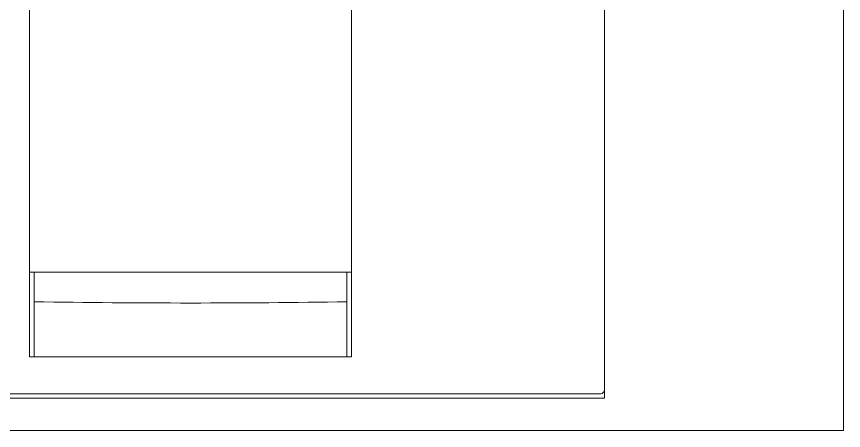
# Model space of a CAD drawing. Header units: millimetres. Extents: x 2046 to 14753, y 2361 to 29276.
# Drawn here: x 10220.843 to 10225.339, y 3721.229 to 3723.479 of the extents above; entities that cross this region are included whole.
import ezdxf

# ---------------------------------------------------------------- set-up
doc = ezdxf.new("R2010")
doc.units = ezdxf.units.MM

msp = doc.modelspace()

# ---------------------------------------------------------------- linework, layer by layer
at = {"color": 8, "lineweight": 9}
for p, q in [((10225.3388, 3721.2286), (10225.3388, 3725.7286)), ((10224.0388, 3725.5086), (10224.0388, 3721.4486)), ((10220.9138, 3721.6286), (10220.9138, 3725.1957)), ((10222.6638, 3725.1957), (10222.6638, 3722.0886)), ((10222.6638, 3721.6286), (10222.6638, 3725.1957)), ((10219.5388, 3721.4036), (10224.0388, 3721.4036)), ((10223.949, 3721.4286), (10219.6285, 3721.4286)), ((10218.4888, 3721.2286), (10225.0888, 3721.2286))]:
    msp.add_line(p, q, dxfattribs=at)
at = {"color": 8, "lineweight": 9, "ltscale": 0.00625}
for p, q in [((10220.9138, 3722.0886), (10220.9388, 3722.0886)), ((10222.6388, 3722.0886), (10222.6638, 3722.0886))]:
    msp.add_line(p, q, dxfattribs=at)
at = {"color": 8, "lineweight": 9, "ltscale": 0.425}
msp.add_line((10220.9388, 3722.0886), (10222.6388, 3722.0886), dxfattribs=at)
at = {"color": 8, "lineweight": 9, "ltscale": 0.040033}
for p, q in [((10220.9388, 3722.0886), (10220.9388, 3721.9285)), ((10222.6388, 3722.0886), (10222.6388, 3721.9285))]:
    msp.add_line(p, q, dxfattribs=at)
at = {"color": 8, "lineweight": 9, "ltscale": 0.074967}
for p, q in [((10220.9388, 3721.6286), (10220.9388, 3721.9285)), ((10222.6388, 3721.6286), (10222.6388, 3721.9285))]:
    msp.add_line(p, q, dxfattribs=at)
at = {"color": 8, "lineweight": 9, "ltscale": 0.001061}
for p, q in [((10221.7909, 3721.9213), (10221.7866, 3721.9213)), ((10221.7866, 3721.6286), (10221.7909, 3721.6286))]:
    msp.add_line(p, q, dxfattribs=at)
at = {"color": 8, "lineweight": 9, "ltscale": 0.4375}
msp.add_line((10220.9138, 3721.6286), (10222.6638, 3721.6286), dxfattribs=at)
at = {"color": 8, "lineweight": 9, "ltscale": 0.21197}
for p, q in [((10221.7866, 3721.6286), (10220.9388, 3721.6286)), ((10222.6388, 3721.6286), (10221.7909, 3721.6286))]:
    msp.add_line(p, q, dxfattribs=at)
at = {"color": 8, "lineweight": 9, "ltscale": 0.011229}
msp.add_line((10224.0388, 3721.4485), (10224.0388, 3721.4036), dxfattribs=at)
at = {"color": 8, "lineweight": 9, "ltscale": 0.017437}
msp.add_line((10224.0188, 3721.4286), (10223.949, 3721.4286), dxfattribs=at)
at = {"color": 8, "lineweight": 9, "ltscale": 0.0625}
msp.add_line((10225.0888, 3721.2286), (10225.3388, 3721.2286), dxfattribs=at)
at = {"color": 8, "lineweight": 9}
for centre, radius, start, end in [((10221.7886, 3772.3074), 50.386, 269.03361, 269.99781), ((10221.789, 3772.3074), 50.386, 270.00219, 270.96639), ((10224.0188, 3721.4486), 0.02, 270, 0)]:
    msp.add_arc(centre, radius, start, end, dxfattribs=at)

doc.saveas('drawing.dxf')
